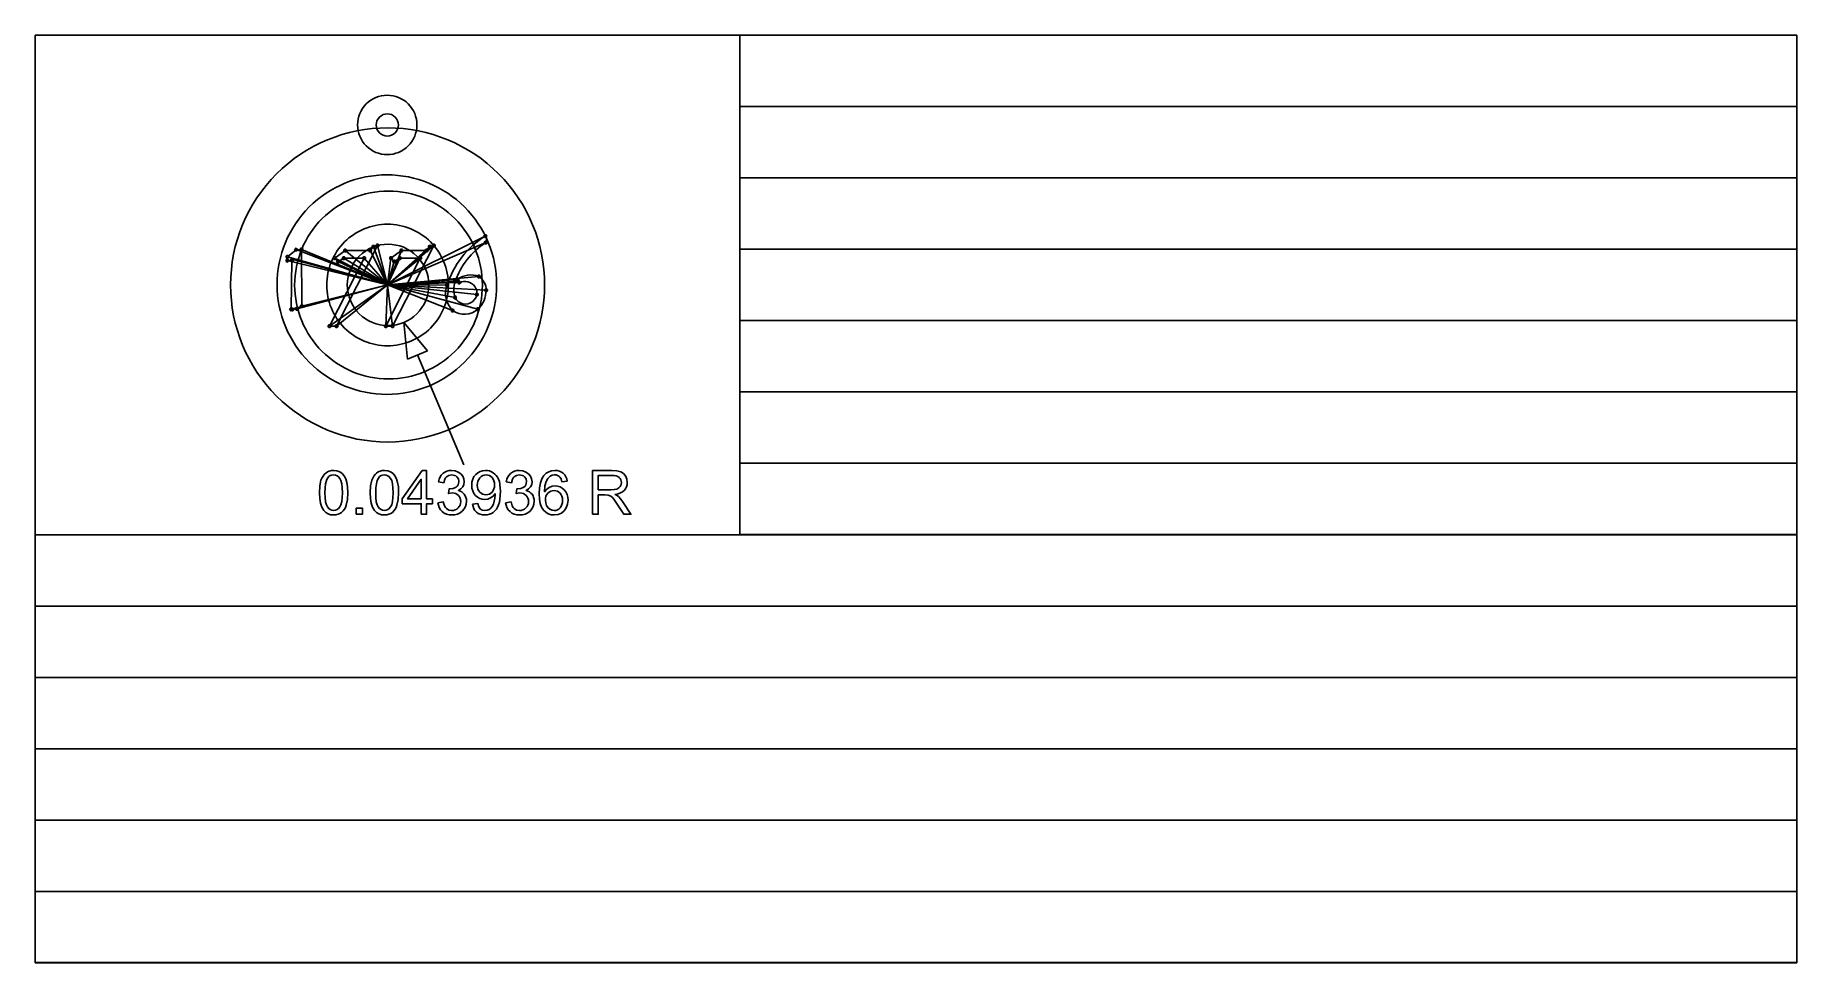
# Model space of a CAD drawing. Extents: x 1 to 2.9, y 1 to 2.
import ezdxf

# ---------------------------------------------------------------- set-up
doc = ezdxf.new("R2010")
doc.units = 0
for name, color, linetype in [('DIMENSIONS', 253, 'CONTINUOUS'), ('FLY', 7, 'CONTINUOUS'), ('HOIST', 7, 'CONTINUOUS'), ('STRIPE-RED', 7, 'CONTINUOUS'), ('STRIPE-WHITE', 7, 'CONTINUOUS')]:
    doc.layers.add(name, color=color, linetype=linetype)

msp = doc.modelspace()

# ---------------------------------------------------------------- linework, layer by layer
at = {"layer": 'DIMENSIONS'}
for points in [[(1.3976, 1.6903), (1.4015, 1.6507)], [(1.4232, 1.6598), (1.3976, 1.6903)], [(1.4015, 1.6507), (1.4232, 1.6598)], [(1.4623, 1.5367), (1.4124, 1.6553)]]:
    msp.add_lwpolyline(points, dxfattribs=at)
for points in [[(1.3065, 1.5068), (1.307, 1.5143), (1.3082, 1.5202), (1.3092, 1.5226), (1.3104, 1.5247), (1.3118, 1.5265), (1.3133, 1.528), (1.3151, 1.5292), (1.3172, 1.5301), (1.3194, 1.5306), (1.3219, 1.5308), (1.3254, 1.5304), (1.3285, 1.5293), (1.3311, 1.5274), (1.3332, 1.5249), (1.3349, 1.5217), (1.3361, 1.5179), (1.3369, 1.513), (1.3372, 1.5068), (1.3368, 1.4993), (1.3355, 1.4934), (1.3345, 1.491), (1.3334, 1.4889), (1.332, 1.4871), (1.3304, 1.4856), (1.3286, 1.4843), (1.3266, 1.4835), (1.3243, 1.483), (1.3219, 1.4828), (1.3186, 1.4831), (1.3158, 1.484), (1.3133, 1.4855), (1.3112, 1.4877), (1.3091, 1.4911), (1.3077, 1.4954), (1.3068, 1.5006)], [(1.3125, 1.5068), (1.3126, 1.5015), (1.3131, 1.4971), (1.314, 1.4938), (1.3152, 1.4914), (1.3166, 1.4897), (1.3182, 1.4885), (1.32, 1.4878), (1.3219, 1.4875), (1.3238, 1.4878), (1.3255, 1.4885), (1.3271, 1.4897), (1.3285, 1.4914), (1.3297, 1.4938), (1.3306, 1.4972), (1.3311, 1.5015), (1.3313, 1.5068), (1.3311, 1.5121), (1.3306, 1.5164), (1.3297, 1.5198), (1.3285, 1.5222), (1.3271, 1.5239), (1.3255, 1.5251), (1.3237, 1.5258), (1.3218, 1.526), (1.3199, 1.5258), (1.3182, 1.5252), (1.3167, 1.5241), (1.3154, 1.5226), (1.3141, 1.52), (1.3132, 1.5165), (1.3127, 1.5121)], [(1.3613, 1.5068), (1.3617, 1.5143), (1.363, 1.5202), (1.364, 1.5226), (1.3651, 1.5247), (1.3665, 1.5265), (1.3681, 1.528), (1.3699, 1.5292), (1.3719, 1.5301), (1.3742, 1.5306), (1.3766, 1.5308), (1.3802, 1.5304), (1.3833, 1.5293), (1.3859, 1.5274), (1.388, 1.5249), (1.3896, 1.5217), (1.3909, 1.5179), (1.3917, 1.513), (1.3919, 1.5068), (1.3915, 1.4993), (1.3902, 1.4934), (1.3893, 1.491), (1.3881, 1.4889), (1.3867, 1.4871), (1.3852, 1.4856), (1.3834, 1.4843), (1.3813, 1.4835), (1.3791, 1.483), (1.3766, 1.4828), (1.3734, 1.4831), (1.3706, 1.484), (1.3681, 1.4855), (1.3659, 1.4877), (1.3639, 1.4911), (1.3625, 1.4954), (1.3616, 1.5006)], [(1.3672, 1.5068), (1.3674, 1.5015), (1.3679, 1.4971), (1.3687, 1.4938), (1.3699, 1.4914), (1.3714, 1.4897), (1.373, 1.4885), (1.3747, 1.4878), (1.3766, 1.4875), (1.3785, 1.4878), (1.3803, 1.4885), (1.3819, 1.4897), (1.3833, 1.4914), (1.3845, 1.4938), (1.3853, 1.4972), (1.3858, 1.5015), (1.386, 1.5068), (1.3858, 1.5121), (1.3853, 1.5164), (1.3845, 1.5198), (1.3833, 1.5222), (1.3819, 1.5239), (1.3803, 1.5251), (1.3785, 1.5258), (1.3766, 1.526), (1.3747, 1.5258), (1.373, 1.5252), (1.3715, 1.5241), (1.3702, 1.5226), (1.3689, 1.52), (1.368, 1.5165), (1.3674, 1.5121)], [(1.4163, 1.4836), (1.4163, 1.4948), (1.3959, 1.4948), (1.3959, 1.5001), (1.4174, 1.5306), (1.4221, 1.5306), (1.4221, 1.5001), (1.4284, 1.5001), (1.4284, 1.4948), (1.4221, 1.4948), (1.4221, 1.4836)], [(1.4163, 1.5001), (1.4163, 1.5213), (1.4016, 1.5001)], [(1.4344, 1.496), (1.4401, 1.4968), (1.4415, 1.4925), (1.4424, 1.491), (1.4435, 1.4897), (1.4462, 1.4881), (1.4493, 1.4875), (1.4513, 1.4877), (1.4531, 1.4882), (1.4547, 1.4891), (1.4562, 1.4904), (1.4574, 1.4919), (1.4583, 1.4935), (1.4588, 1.4953), (1.459, 1.4973), (1.4588, 1.4992), (1.4584, 1.501), (1.4576, 1.5025), (1.4564, 1.5039), (1.455, 1.505), (1.4535, 1.5058), (1.4517, 1.5063), (1.4498, 1.5065), (1.4457, 1.5058), (1.4464, 1.5109), (1.4473, 1.5108), (1.4508, 1.5113), (1.4539, 1.5128), (1.4552, 1.5139), (1.4562, 1.5152), (1.4567, 1.5168), (1.4569, 1.5187), (1.4564, 1.5216), (1.4547, 1.524), (1.4536, 1.5249), (1.4523, 1.5255), (1.4492, 1.526), (1.4461, 1.5255), (1.4436, 1.5239), (1.4426, 1.5227), (1.4417, 1.5213), (1.4407, 1.5176), (1.4349, 1.5186), (1.4356, 1.5213), (1.4367, 1.5238), (1.438, 1.5258), (1.4397, 1.5276), (1.4417, 1.529), (1.444, 1.53), (1.4464, 1.5306), (1.4491, 1.5308), (1.4528, 1.5304), (1.4562, 1.5291), (1.459, 1.5272), (1.4611, 1.5246), (1.4624, 1.5217), (1.4628, 1.5186), (1.4624, 1.5157), (1.4612, 1.513), (1.4592, 1.5108), (1.4564, 1.509), (1.4583, 1.5084), (1.4601, 1.5076), (1.4616, 1.5064), (1.4628, 1.5051), (1.4638, 1.5034), (1.4646, 1.5016), (1.465, 1.4997), (1.4651, 1.4975), (1.4649, 1.4945), (1.464, 1.4918), (1.4626, 1.4893), (1.4606, 1.487), (1.4583, 1.4852), (1.4556, 1.4838), (1.4526, 1.483), (1.4493, 1.4828), (1.4463, 1.483), (1.4436, 1.4837), (1.4412, 1.4848), (1.439, 1.4864), (1.4372, 1.4884), (1.4358, 1.4907), (1.4349, 1.4932)], [(1.4717, 1.4945), (1.4773, 1.495), (1.4783, 1.4916), (1.4799, 1.4893), (1.4822, 1.488), (1.485, 1.4875), (1.4875, 1.4878), (1.4897, 1.4888), (1.4915, 1.4902), (1.493, 1.492), (1.4942, 1.4944), (1.4951, 1.4975), (1.4958, 1.501), (1.496, 1.5046), (1.496, 1.5057), (1.4939, 1.5032), (1.4912, 1.5012), (1.4881, 1.5), (1.4848, 1.4995), (1.482, 1.4998), (1.4794, 1.5006), (1.477, 1.5019), (1.4749, 1.5038), (1.4731, 1.506), (1.4719, 1.5087), (1.4711, 1.5116), (1.4708, 1.5149), (1.4711, 1.5183), (1.4719, 1.5214), (1.4732, 1.5241), (1.4751, 1.5264), (1.4773, 1.5283), (1.4798, 1.5297), (1.4826, 1.5305), (1.4856, 1.5308), (1.4879, 1.5306), (1.49, 1.5302), (1.4921, 1.5294), (1.494, 1.5283), (1.4958, 1.5269), (1.4973, 1.5253), (1.4987, 1.5234), (1.4998, 1.5213), (1.5006, 1.5187), (1.5013, 1.5157), (1.5017, 1.5081), (1.5013, 1.5), (1.5006, 1.4966), (1.4998, 1.4937), (1.4987, 1.4912), (1.4974, 1.489), (1.4958, 1.4871), (1.494, 1.4856), (1.492, 1.4844), (1.4898, 1.4835), (1.4874, 1.483), (1.4849, 1.4828), (1.4823, 1.483), (1.4799, 1.4836), (1.4778, 1.4845), (1.4759, 1.4859), (1.4743, 1.4875), (1.4731, 1.4895), (1.4722, 1.4918)], [(1.4953, 1.5152), (1.4952, 1.5176), (1.4947, 1.5197), (1.4938, 1.5215), (1.4927, 1.5231), (1.4913, 1.5244), (1.4898, 1.5253), (1.4881, 1.5258), (1.4863, 1.526), (1.4845, 1.5258), (1.4827, 1.5252), (1.4811, 1.5242), (1.4796, 1.5229), (1.4784, 1.5212), (1.4775, 1.5193), (1.477, 1.5171), (1.4768, 1.5147), (1.4769, 1.5126), (1.4775, 1.5107), (1.4783, 1.5089), (1.4795, 1.5074), (1.4809, 1.5062), (1.4825, 1.5053), (1.4843, 1.5048), (1.4862, 1.5046), (1.4881, 1.5048), (1.4898, 1.5053), (1.4914, 1.5062), (1.4928, 1.5074), (1.4939, 1.509), (1.4947, 1.5108), (1.4952, 1.5129)], [(1.5074, 1.496), (1.5132, 1.4968), (1.5145, 1.4925), (1.5154, 1.491), (1.5165, 1.4897), (1.5192, 1.4881), (1.5224, 1.4875), (1.5243, 1.4877), (1.5261, 1.4882), (1.5278, 1.4891), (1.5292, 1.4904), (1.5305, 1.4919), (1.5313, 1.4935), (1.5319, 1.4953), (1.532, 1.4973), (1.5319, 1.4992), (1.5314, 1.501), (1.5306, 1.5025), (1.5294, 1.5039), (1.5281, 1.505), (1.5265, 1.5058), (1.5248, 1.5063), (1.5228, 1.5065), (1.5188, 1.5058), (1.5194, 1.5109), (1.5203, 1.5108), (1.5238, 1.5113), (1.527, 1.5128), (1.5283, 1.5139), (1.5292, 1.5152), (1.5297, 1.5168), (1.5299, 1.5187), (1.5294, 1.5216), (1.5278, 1.524), (1.5266, 1.5249), (1.5253, 1.5255), (1.5222, 1.526), (1.5191, 1.5255), (1.5166, 1.5239), (1.5156, 1.5227), (1.5148, 1.5213), (1.5137, 1.5176), (1.508, 1.5186), (1.5087, 1.5213), (1.5097, 1.5238), (1.5111, 1.5258), (1.5128, 1.5276), (1.5148, 1.529), (1.517, 1.53), (1.5194, 1.5306), (1.5221, 1.5308), (1.5258, 1.5304), (1.5292, 1.5291), (1.532, 1.5272), (1.5341, 1.5246), (1.5354, 1.5217), (1.5359, 1.5186), (1.5355, 1.5157), (1.5342, 1.513), (1.5322, 1.5108), (1.5294, 1.509), (1.5314, 1.5084), (1.5331, 1.5076), (1.5346, 1.5064), (1.5359, 1.5051), (1.5369, 1.5034), (1.5376, 1.5016), (1.538, 1.4997), (1.5382, 1.4975), (1.5379, 1.4945), (1.537, 1.4918), (1.5356, 1.4893), (1.5337, 1.487), (1.5313, 1.4852), (1.5286, 1.4838), (1.5256, 1.483), (1.5223, 1.4828), (1.5194, 1.483), (1.5167, 1.4837), (1.5142, 1.4848), (1.5121, 1.4864), (1.5102, 1.4884), (1.5088, 1.4907), (1.5079, 1.4932)], [(1.5738, 1.5191), (1.5681, 1.5186), (1.5672, 1.5216), (1.5659, 1.5236), (1.5647, 1.5247), (1.5633, 1.5254), (1.5618, 1.5259), (1.5601, 1.526), (1.5575, 1.5257), (1.5553, 1.5245), (1.5529, 1.5221), (1.551, 1.5187), (1.5498, 1.5141), (1.5494, 1.5078), (1.5517, 1.5106), (1.5545, 1.5125), (1.5575, 1.5137), (1.5608, 1.5141), (1.5635, 1.5138), (1.5661, 1.513), (1.5685, 1.5117), (1.5706, 1.5098), (1.5724, 1.5076), (1.5736, 1.505), (1.5744, 1.5021), (1.5747, 1.4989), (1.5742, 1.4946), (1.5727, 1.4906), (1.5705, 1.4873), (1.5675, 1.4848), (1.5639, 1.4833), (1.5599, 1.4828), (1.5565, 1.4831), (1.5534, 1.4841), (1.5506, 1.4858), (1.5482, 1.4881), (1.5462, 1.4912), (1.5448, 1.4951), (1.5439, 1.4999), (1.5436, 1.5056), (1.5439, 1.5119), (1.5449, 1.5174), (1.5464, 1.5218), (1.5487, 1.5254), (1.551, 1.5278), (1.5538, 1.5294), (1.557, 1.5304), (1.5605, 1.5308), (1.5631, 1.5306), (1.5655, 1.53), (1.5677, 1.529), (1.5696, 1.5277), (1.5712, 1.526), (1.5724, 1.524), (1.5733, 1.5217)], [(1.6011, 1.4836), (1.6011, 1.5306), (1.6219, 1.5306), (1.6274, 1.5303), (1.6315, 1.5293), (1.6344, 1.5276), (1.6367, 1.5249), (1.6382, 1.5215), (1.6386, 1.5178), (1.6384, 1.5154), (1.6378, 1.5132), (1.6368, 1.5111), (1.6354, 1.5093), (1.6336, 1.5078), (1.6313, 1.5065), (1.6286, 1.5056), (1.6254, 1.505), (1.6276, 1.5038), (1.6292, 1.5026), (1.6318, 1.4998), (1.6343, 1.4964), (1.6425, 1.4836), (1.6347, 1.4836), (1.6284, 1.4934), (1.624, 1.4998), (1.6223, 1.5018), (1.6208, 1.503), (1.618, 1.5042), (1.6145, 1.5045), (1.6073, 1.5045), (1.6073, 1.4836)], [(1.6073, 1.5098), (1.6207, 1.5098), (1.6245, 1.5101), (1.6273, 1.5107), (1.6294, 1.5119), (1.631, 1.5136), (1.6319, 1.5156), (1.6322, 1.5178), (1.6321, 1.5194), (1.6316, 1.5208), (1.6309, 1.5221), (1.6298, 1.5232), (1.6284, 1.5242), (1.6267, 1.5249), (1.6246, 1.5253), (1.6222, 1.5254), (1.6073, 1.5254)], [(1.5503, 1.4988), (1.5506, 1.4959), (1.5515, 1.4931), (1.553, 1.4907), (1.5551, 1.489), (1.5574, 1.4879), (1.5598, 1.4875), (1.5616, 1.4877), (1.5632, 1.4883), (1.5647, 1.4892), (1.5661, 1.4905), (1.5673, 1.4921), (1.5681, 1.494), (1.5686, 1.4961), (1.5688, 1.4985), (1.5686, 1.5008), (1.5681, 1.5029), (1.5673, 1.5046), (1.5662, 1.5062), (1.5648, 1.5074), (1.5632, 1.5083), (1.5615, 1.5088), (1.5596, 1.509), (1.5577, 1.5088), (1.556, 1.5083), (1.5544, 1.5074), (1.553, 1.5062), (1.5518, 1.5047), (1.5509, 1.5029), (1.5504, 1.501)], [(1.3463, 1.4836), (1.3463, 1.4902), (1.3529, 1.4902), (1.3529, 1.4836)]]:
    msp.add_lwpolyline(points, close=True, dxfattribs=at)
at = {"layer": 'FLY'}
msp.add_lwpolyline([(1, 2), (1.76, 2), (1.76, 1.4615), (1, 1.4615)], close=True, dxfattribs=at)
at = {"layer": 'HOIST'}
msp.add_lwpolyline([(1, 1), (2.9, 1), (2.9, 2), (1, 2)], close=True, dxfattribs=at)
at = {"layer": 'STRIPE-RED'}
for points in [[(1.76, 2), (2.9, 2), (2.9, 1.9231), (1.76, 1.9231)], [(1.76, 1.8462), (2.9, 1.8462), (2.9, 1.7693), (1.76, 1.7693)], [(1.76, 1.6924), (2.9, 1.6924), (2.9, 1.6155), (1.76, 1.6155)], [(1.76, 1.5386), (2.9, 1.5386), (2.9, 1.4617), (1.76, 1.4617)], [(1, 1.3846), (2.9, 1.3846), (2.9, 1.3077), (1, 1.3077)], [(1, 1.2308), (2.9, 1.2308), (2.9, 1.1539), (1, 1.1539)], [(1, 1.077), (2.9, 1.077), (2.9, 1.0001), (1, 1.0001)]]:
    msp.add_lwpolyline(points, close=True, dxfattribs=at)
at = {"layer": 'STRIPE-WHITE'}
for points in [[(1.3797, 1.9353, 0.414214), (1.3477, 1.9033, 0.414214), (1.3797, 1.8713, 0.414214), (1.4117, 1.9033, 0.414214)], [(1.3801, 1.9002, 0.414214), (1.2107, 1.7308, 0.414214), (1.3801, 1.5614, 0.414214), (1.5494, 1.7308, 0.414214)], [(1.3797, 1.9153, 0.414214), (1.3677, 1.9033, 0.414214), (1.3797, 1.8913, 0.414214), (1.3917, 1.9033, 0.414214)], [(1.3793, 1.8495, 0.414214), (1.2609, 1.7312, 0.414214), (1.3793, 1.6128, 0.414214), (1.4977, 1.7312, 0.414214)], [(1.3811, 1.832, 0.414214), (1.2798, 1.7307, 0.414214), (1.3811, 1.6295, 0.414214), (1.4823, 1.7307, 0.414214)], [(1.38, 1.7963, 0.414214), (1.3144, 1.7307, 0.414214), (1.38, 1.6652, 0.414214), (1.4456, 1.7307, 0.414214)], [(1.2813, 1.7703, 0.414214), (1.2798, 1.7688, 0.414214), (1.2813, 1.7673, 0.414214), (1.2828, 1.7688, 0.414214)], [(1.2873, 1.7705, 0.414214), (1.2858, 1.769, 0.414214), (1.2873, 1.7675, 0.414214), (1.2888, 1.769, 0.414214)], [(1.3343, 1.7695, 0.414214), (1.3328, 1.768, 0.414214), (1.3343, 1.7665, 0.414214), (1.3358, 1.768, 0.414214)], [(1.3806, 1.7747, 0.414214), (1.3366, 1.7308, 0.414214), (1.3806, 1.6869, 0.414214), (1.4245, 1.7308, 0.414214)], [(1.3613, 1.7695, 0.414214), (1.3598, 1.768, 0.414214), (1.3613, 1.7665, 0.414214), (1.3628, 1.768, 0.414214)], [(1.3649, 1.7736, 0.414214), (1.3634, 1.7721, 0.414214), (1.3649, 1.7706, 0.414214), (1.3664, 1.7721, 0.414214)], [(1.3693, 1.7748, 0.414214), (1.3678, 1.7733, 0.414214), (1.3693, 1.7718, 0.414214), (1.3708, 1.7733, 0.414214)], [(1.3949, 1.7695, 0.414214), (1.3934, 1.768, 0.414214), (1.3949, 1.7665, 0.414214), (1.3964, 1.768, 0.414214)], [(1.4219, 1.7695, 0.414214), (1.4204, 1.768, 0.414214), (1.4219, 1.7665, 0.414214), (1.4234, 1.768, 0.414214)], [(1.4256, 1.7736, 0.414214), (1.4241, 1.7721, 0.414214), (1.4256, 1.7706, 0.414214), (1.4271, 1.7721, 0.414214)], [(1.4299, 1.7748, 0.414214), (1.4284, 1.7733, 0.414214), (1.4299, 1.7718, 0.414214), (1.4314, 1.7733, 0.414214)], [(1.4855, 1.7834, 0.180375), (1.4441, 1.7305, 0.287328), (1.4502, 1.7033, 0.350236), (1.4775, 1.7047, 0.215988), (1.4863, 1.725, 0.263213), (1.4784, 1.7399, 0.262527), (1.4555, 1.7368, 0.707515), (1.4574, 1.7334, -0.342875), (1.4742, 1.7291, -0.410577), (1.4719, 1.713, -0.498636), (1.4528, 1.7173, -0.16515), (1.4529, 1.7344, -0.165886), (1.4859, 1.7765, 0.303477)], [(1.4855, 1.7849, 0.414214), (1.484, 1.7834, 0.414214), (1.4855, 1.7819, 0.414214), (1.487, 1.7834, 0.414214)], [(1.4859, 1.778, 0.414214), (1.4844, 1.7765, 0.414214), (1.4859, 1.775, 0.414214), (1.4874, 1.7765, 0.414214)], [(1.2719, 1.7585, 0.414214), (1.2704, 1.757, 0.414214), (1.2719, 1.7555, 0.414214), (1.2734, 1.757, 0.414214)], [(1.2722, 1.7625, 0.414214), (1.2707, 1.761, 0.414214), (1.2722, 1.7595, 0.414214), (1.2737, 1.761, 0.414214)], [(1.2769, 1.759, 0.414214), (1.2754, 1.7575, 0.414214), (1.2769, 1.756, 0.414214), (1.2784, 1.7575, 0.414214)], [(1.323, 1.7611, 0.414214), (1.3215, 1.7596, 0.414214), (1.323, 1.7581, 0.414214), (1.3245, 1.7596, 0.414214)], [(1.3266, 1.7576, 0.414214), (1.3251, 1.7561, 0.414214), (1.3266, 1.7546, 0.414214), (1.3281, 1.7561, 0.414214)], [(1.3327, 1.7611, 0.414214), (1.3312, 1.7596, 0.414214), (1.3327, 1.7581, 0.414214), (1.3342, 1.7596, 0.414214)], [(1.3547, 1.7611, 0.414214), (1.3532, 1.7596, 0.414214), (1.3547, 1.7581, 0.414214), (1.3562, 1.7596, 0.414214)], [(1.3837, 1.7611, 0.414214), (1.3822, 1.7596, 0.414214), (1.3837, 1.7581, 0.414214), (1.3852, 1.7596, 0.414214)], [(1.3872, 1.7576, 0.414214), (1.3857, 1.7561, 0.414214), (1.3872, 1.7546, 0.414214), (1.3887, 1.7561, 0.414214)], [(1.3933, 1.7611, 0.414214), (1.3918, 1.7596, 0.414214), (1.3933, 1.7581, 0.414214), (1.3948, 1.7596, 0.414214)], [(1.4153, 1.7611, 0.414214), (1.4138, 1.7596, 0.414214), (1.4153, 1.7581, 0.414214), (1.4168, 1.7596, 0.414214)], [(1.4441, 1.732, 0.414214), (1.4426, 1.7305, 0.414214), (1.4441, 1.729, 0.414214), (1.4456, 1.7305, 0.414214)], [(1.4529, 1.7359, 0.414214), (1.4514, 1.7344, 0.414214), (1.4529, 1.7329, 0.414214), (1.4544, 1.7344, 0.414214)], [(1.4555, 1.7383, 0.414214), (1.454, 1.7368, 0.414214), (1.4555, 1.7353, 0.414214), (1.457, 1.7368, 0.414214)], [(1.4574, 1.7349, 0.414214), (1.4559, 1.7334, 0.414214), (1.4574, 1.7319, 0.414214), (1.4589, 1.7334, 0.414214)], [(1.4784, 1.7414, 0.414214), (1.4769, 1.7399, 0.414214), (1.4784, 1.7384, 0.414214), (1.4799, 1.7399, 0.414214)], [(1.4528, 1.7188, 0.414214), (1.4513, 1.7173, 0.414214), (1.4528, 1.7158, 0.414214), (1.4543, 1.7173, 0.414214)], [(1.4763, 1.7221, 0.414214), (1.4748, 1.7206, 0.414214), (1.4763, 1.7191, 0.414214), (1.4778, 1.7206, 0.414214)], [(1.4863, 1.7265, 0.414214), (1.4848, 1.725, 0.414214), (1.4863, 1.7235, 0.414214), (1.4878, 1.725, 0.414214)], [(1.2759, 1.706, 0.414214), (1.2744, 1.7045, 0.414214), (1.2759, 1.703, 0.414214), (1.2774, 1.7045, 0.414214)], [(1.2773, 1.7059, 0.414214), (1.2758, 1.7044, 0.414214), (1.2773, 1.7029, 0.414214), (1.2788, 1.7044, 0.414214)], [(1.2823, 1.7065, 0.414214), (1.2808, 1.705, 0.414214), (1.2823, 1.7035, 0.414214), (1.2838, 1.705, 0.414214)], [(1.2875, 1.7095, 0.414214), (1.286, 1.708, 0.414214), (1.2875, 1.7065, 0.414214), (1.289, 1.708, 0.414214)], [(1.4502, 1.7048, 0.414214), (1.4487, 1.7033, 0.414214), (1.4502, 1.7018, 0.414214), (1.4517, 1.7033, 0.414214)], [(1.4775, 1.7062, 0.414214), (1.476, 1.7047, 0.414214), (1.4775, 1.7032, 0.414214), (1.479, 1.7047, 0.414214)], [(1.3175, 1.6879, 0.414214), (1.316, 1.6864, 0.414214), (1.3175, 1.6849, 0.414214), (1.319, 1.6864, 0.414214)], [(1.3249, 1.6879, 0.414214), (1.3234, 1.6864, 0.414214), (1.3249, 1.6849, 0.414214), (1.3264, 1.6864, 0.414214)], [(1.3781, 1.6879, 0.414214), (1.3766, 1.6864, 0.414214), (1.3781, 1.6849, 0.414214), (1.3796, 1.6864, 0.414214)], [(1.3855, 1.6879, 0.414214), (1.384, 1.6864, 0.414214), (1.3855, 1.6849, 0.414214), (1.387, 1.6864, 0.414214)]]:
    msp.add_lwpolyline(points, format="xyb", close=True, dxfattribs=at)
for points in [[(1.76, 1.9231), (2.9, 1.9231), (2.9, 1.8462), (1.76, 1.8462)], [(1.2774, 1.7044), (1.2823, 1.705), (1.2875, 1.708), (1.2873, 1.769), (1.2813, 1.7688), (1.2722, 1.761), (1.2719, 1.757), (1.2769, 1.7575), (1.2759, 1.7045)], [(1.3249, 1.6864), (1.3693, 1.7733), (1.3649, 1.7721), (1.3613, 1.768), (1.3343, 1.768), (1.323, 1.7596), (1.3266, 1.7561), (1.3327, 1.7596), (1.3547, 1.7596), (1.3175, 1.6864)], [(1.3855, 1.6864), (1.4299, 1.7733), (1.4256, 1.7721), (1.4219, 1.768), (1.3949, 1.768), (1.3837, 1.7596), (1.3872, 1.7561), (1.3933, 1.7596), (1.4153, 1.7596), (1.3781, 1.6864)], [(1.76, 1.7693), (2.9, 1.7693), (2.9, 1.6924), (1.76, 1.6924)], [(1.76, 1.6155), (2.9, 1.6155), (2.9, 1.5386), (1.76, 1.5386)], [(1, 1.4615), (2.9, 1.4615), (2.9, 1.3846), (1, 1.3846)], [(1, 1.3077), (2.9, 1.3077), (2.9, 1.2308), (1, 1.2308)], [(1, 1.1539), (2.9, 1.1539), (2.9, 1.077), (1, 1.077)]]:
    msp.add_lwpolyline(points, close=True, dxfattribs=at)
for points in [[(1.2813, 1.7689), (1.3801, 1.7308), (1.2722, 1.761)], [(1.2773, 1.7044), (1.3801, 1.7308), (1.2873, 1.769)], [(1.323, 1.7596), (1.3801, 1.7308), (1.3343, 1.768)], [(1.3613, 1.768), (1.3801, 1.7308)], [(1.3693, 1.7733), (1.3801, 1.7308), (1.3649, 1.7721)], [(1.4854, 1.7834), (1.3801, 1.7308), (1.4528, 1.7173)], [(1.4859, 1.7765), (1.3801, 1.7308), (1.4529, 1.7344)], [(1.4219, 1.768), (1.3801, 1.7308), (1.4299, 1.7733)], [(1.3801, 1.7308), (1.4256, 1.7721)], [(1.3801, 1.7308), (1.3949, 1.768)], [(1.2719, 1.757), (1.3801, 1.7308)], [(1.2773, 1.7585), (1.3801, 1.7308), (1.2759, 1.7045)], [(1.3801, 1.7308), (1.3266, 1.7561)], [(1.3801, 1.7308), (1.3327, 1.7596)], [(1.3801, 1.7308), (1.3547, 1.7596)], [(1.3837, 1.7596), (1.3801, 1.7308), (1.3872, 1.7561)], [(1.3933, 1.7596), (1.3801, 1.7308), (1.4153, 1.7596)], [(1.2875, 1.708), (1.3801, 1.7308), (1.2823, 1.705)], [(1.3801, 1.7308), (1.3175, 1.6864)], [(1.3801, 1.7308), (1.3249, 1.6864)], [(1.3781, 1.6864), (1.3801, 1.7308), (1.3855, 1.6864)], [(1.4784, 1.7399), (1.3801, 1.7308), (1.4555, 1.7368)], [(1.4574, 1.7334), (1.3801, 1.7308), (1.4763, 1.7206)], [(1.4502, 1.7033), (1.3801, 1.7308), (1.4441, 1.7305)], [(1.4775, 1.7047), (1.3801, 1.7308), (1.4863, 1.725)]]:
    msp.add_lwpolyline(points, dxfattribs=at)

doc.saveas('drawing.dxf')
